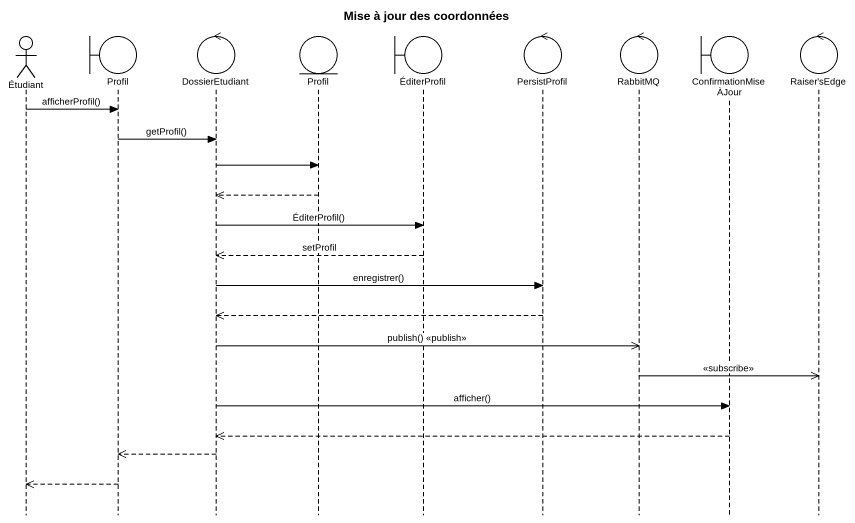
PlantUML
@startuml
title Mise à jour des coordonnées
hide footbox
actor Étudiant
boundary Profil
control DossierEtudiant
entity "Profil" as Profil_2
boundary ÉditerProfil
control PersistProfil
control RabbitMQ
boundary ConfirmationMiseÀJour
control "Raiser'sEdge" as Raiser_sEdge

Étudiant -> Profil : afficherProfil()
Profil -> DossierEtudiant : getProfil()
DossierEtudiant -> Profil_2
Profil_2 -->> DossierEtudiant
DossierEtudiant -> ÉditerProfil : ÉditerProfil()
ÉditerProfil -->> DossierEtudiant : setProfil
DossierEtudiant -> PersistProfil : enregistrer()
PersistProfil -->> DossierEtudiant
DossierEtudiant ->> RabbitMQ : publish() <<publish>>
RabbitMQ ->> Raiser_sEdge : <<subscribe>>
DossierEtudiant -> ConfirmationMiseÀJour : afficher()
ConfirmationMiseÀJour -->> DossierEtudiant
DossierEtudiant -->> Profil
Profil -->> Étudiant
@enduml
